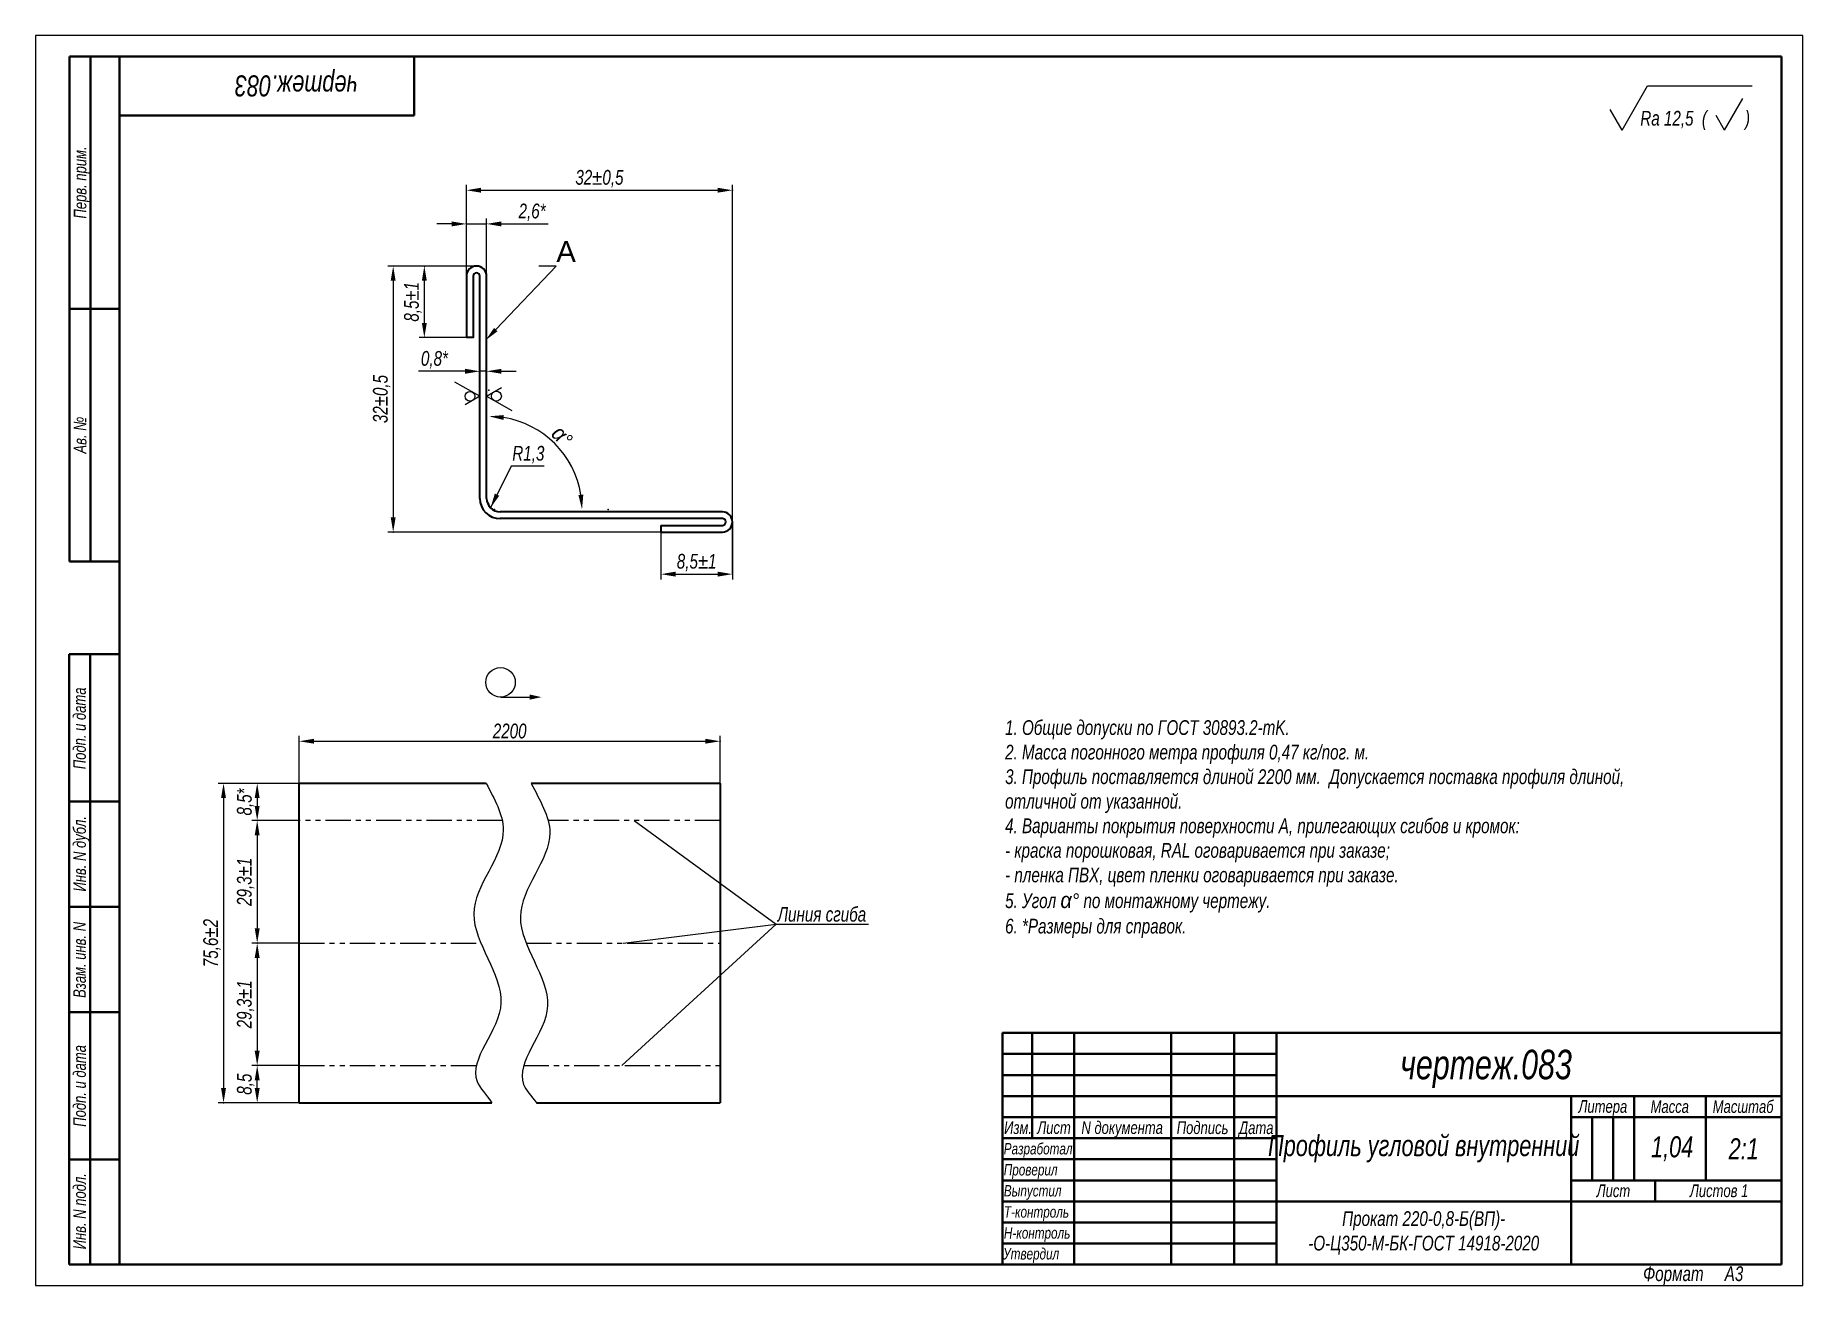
# Model space of a CAD drawing. Header units: millimetres. Extents: x 1298 to 18224, y 1761 to 2058.
# Drawn here: x 1297.8 to 1717.8, y 1761 to 2058 of the extents above; entities outside this region: 3.
import ezdxf
from ezdxf import colors
from ezdxf.entities.mleader import LeaderData, LeaderLine
from ezdxf.math import Vec2, Vec3

# ---------------------------------------------------------------- set-up
doc = ezdxf.new("R2010")
doc.units = ezdxf.units.MM
doc.linetypes.add('LT_04', pattern=[20, 10, -2, 2, -2, 2, -2])
doc.layers.add('Layer_01', color=7, linetype='Continuous', plot=False)
for name, color, linetype, lineweight in [('Layer_04', 1, 'Continuous', 15), ('Layer_08', 5, 'Continuous', 13), ('Layer_09', 1, 'Continuous', 15), ('Layer_11', 5, 'LT_04', 15), ('Layer_12', 7, 'Continuous', 35), ('Layer_13', 6, 'Continuous', 13), ('Layer_14', 7, 'Continuous', 40)]:
    doc.layers.add(name, color=color, linetype=linetype, lineweight=lineweight)
doc.styles.get("Standard").update_dxf_attribs({"font": 'arial.ttf'})
doc.styles.add('Style_01', font='ARIALNI.TTF', dxfattribs={"width": 0.9, "height": 3.5})
doc.dimstyles.new('DimStyle_02', dxfattribs={"dimtxt": 3.5, "dimasz": 2.5, "dimexe": 1.25, "dimexo": 0, "dimtad": 1, "dimlfac": 2, "dimtxsty": 'Style_01', "dimcen": 2.5, "dimazin": 3, "dimtfac": 1, "dimtmove": 0, "dimatfit": 3})
doc.dimstyles.new('DimStyle_03', dxfattribs={"dimtxt": 3.5, "dimasz": 3.5, "dimexe": 1.25, "dimexo": 0, "dimtad": 1, "dimdec": 1, "dimlfac": 0.5, "dimtxsty": 'Style_01', "dimcen": 2.5, "dimazin": 3, "dimtfac": 1, "dimtdec": 1, "dimtmove": 0, "dimatfit": 3})

# ---------------------------------------------------------------- blocks, each defined once
blk = doc.blocks.new('*D3102')
at = {"layer": 'Layer_01', "color": 0}
for p in [(1390.22, 2003.22), (1402.58, 2003.22), (1401.82, 1986.22)]:
    blk.add_point(p, dxfattribs=at)
at = {"layer": 'Layer_04', "color": 0, "lineweight": -2}
for p, q in [((1402.58, 2003.22), (1388.97, 2003.22)), ((1390.22, 1989.72), (1390.22, 1999.72)), ((1401.82, 1986.22), (1388.97, 1986.22))]:
    blk.add_line(p, q, dxfattribs=at)
at = {"layer": 'Layer_04', "color": 0}
for points in [[(1389.63, 1999.72), (1390.8, 1999.72), (1390.22, 2003.22)], [(1389.63, 1989.72), (1390.8, 1989.72), (1390.22, 1986.22)]]:
    blk.add_solid(points, dxfattribs=at)
at = {"layer": 'Layer_04', "color": 0, "insert": (1387.48, 1994.72), "char_height": 3.5, "attachment_point": 5, "rotation": 90, "style": 'Style_01'}
blk.add_mtext('8,5%%P1', dxfattribs=at)
blk = doc.blocks.new('*D2843')
at = {"layer": 'Layer_01', "color": 0}
for p in [(1402.92, 2003.22), (1382.82, 1940.02), (1446.44, 1940.02)]:
    blk.add_point(p, dxfattribs=at)
at = {"layer": 'Layer_04', "color": 0, "lineweight": -2}
for p, q in [((1402.92, 2003.22), (1381.57, 2003.22)), ((1382.82, 1999.72), (1382.82, 1943.52)), ((1446.44, 1940.02), (1381.57, 1940.02))]:
    blk.add_line(p, q, dxfattribs=at)
at = {"layer": 'Layer_04', "color": 0}
for points in [[(1382.23, 1999.72), (1383.4, 1999.72), (1382.82, 2003.22)], [(1382.23, 1943.52), (1383.4, 1943.52), (1382.82, 1940.02)]]:
    blk.add_solid(points, dxfattribs=at)
at = {"layer": 'Layer_04', "color": 0, "insert": (1380.08, 1971.62), "char_height": 3.5, "attachment_point": 5, "rotation": 90, "style": 'Style_01'}
blk.add_mtext('32%%P0,5', dxfattribs=at)
blk = doc.blocks.new('*D3103')
at = {"layer": 'Layer_01', "color": 0}
for p in [(1405.02, 2013.22), (1400.22, 2000.82), (1405.02, 2000.82)]:
    blk.add_point(p, dxfattribs=at)
at = {"layer": 'Layer_04', "color": 0, "lineweight": -2}
for p, q in [((1396.72, 2013.22), (1393.22, 2013.22)), ((1400.22, 2000.82), (1400.22, 2014.47)), ((1400.22, 2013.22), (1405.02, 2013.22)), ((1405.02, 2000.82), (1405.02, 2014.47)), ((1408.52, 2013.22), (1419.65, 2013.22))]:
    blk.add_line(p, q, dxfattribs=at)
at = {"layer": 'Layer_04', "color": 0}
for points in [[(1396.72, 2013.81), (1396.72, 2012.64), (1400.22, 2013.22)], [(1408.52, 2013.81), (1408.52, 2012.64), (1405.02, 2013.22)]]:
    blk.add_solid(points, dxfattribs=at)
at = {"layer": 'Layer_04', "color": 0, "insert": (1415.83, 2015.96), "char_height": 3.5, "attachment_point": 5, "style": 'Style_01'}
blk.add_mtext('2,6*', dxfattribs=at)
blk = doc.blocks.new('*D2844')
at = {"layer": 'Layer_01', "color": 0}
for p in [(1463.44, 2021.22), (1400.22, 2001.12), (1463.44, 1942.42)]:
    blk.add_point(p, dxfattribs=at)
at = {"layer": 'Layer_04', "color": 0, "lineweight": -2}
for p, q in [((1400.22, 2001.12), (1400.22, 2022.47)), ((1403.72, 2021.22), (1459.94, 2021.22)), ((1463.44, 1942.42), (1463.44, 2022.47))]:
    blk.add_line(p, q, dxfattribs=at)
at = {"layer": 'Layer_04', "color": 0}
for points in [[(1403.72, 2021.81), (1403.72, 2020.64), (1400.22, 2021.22)], [(1459.94, 2021.81), (1459.94, 2020.64), (1463.44, 2021.22)]]:
    blk.add_solid(points, dxfattribs=at)
at = {"layer": 'Layer_04', "color": 0, "insert": (1431.83, 2023.96), "char_height": 3.5, "attachment_point": 5, "style": 'Style_01'}
blk.add_mtext('32%%P0,5', dxfattribs=at)
blk = doc.blocks.new('*D3104')
at = {"layer": 'Layer_01', "color": 0}
for p in [(1463.44, 1942.42), (1446.44, 1940.02), (1463.44, 1930.02)]:
    blk.add_point(p, dxfattribs=at)
at = {"layer": 'Layer_04', "color": 0, "lineweight": -2}
for p, q in [((1463.44, 1942.42), (1463.44, 1928.77)), ((1446.44, 1940.02), (1446.44, 1928.77)), ((1449.94, 1930.02), (1459.94, 1930.02))]:
    blk.add_line(p, q, dxfattribs=at)
at = {"layer": 'Layer_04', "color": 0}
for points in [[(1449.94, 1930.61), (1449.94, 1929.44), (1446.44, 1930.02)], [(1459.94, 1930.61), (1459.94, 1929.44), (1463.44, 1930.02)]]:
    blk.add_solid(points, dxfattribs=at)
at = {"layer": 'Layer_04', "color": 0, "insert": (1454.94, 1932.76), "char_height": 3.5, "width": 4.8067, "attachment_point": 5, "style": 'Style_01'}
blk.add_mtext('8,5%%P1', dxfattribs=at)
blk = doc.blocks.new('*D2845')
at = {"layer": 'Layer_01', "color": 0}
for p in [(1403.42, 1978.21), (1403.42, 1962.39), (1405.02, 1962.39)]:
    blk.add_point(p, dxfattribs=at)
at = {"layer": 'Layer_04', "color": 0, "lineweight": -2}
for p, q in [((1399.92, 1978.21), (1388.83, 1978.21)), ((1403.42, 1962.39), (1403.42, 1979.46)), ((1405.02, 1978.21), (1403.42, 1978.21)), ((1405.02, 1962.39), (1405.02, 1979.46)), ((1408.52, 1978.21), (1412.02, 1978.21))]:
    blk.add_line(p, q, dxfattribs=at)
at = {"layer": 'Layer_04', "color": 0}
for points in [[(1399.92, 1978.8), (1399.92, 1977.63), (1403.42, 1978.21)], [(1408.52, 1978.8), (1408.52, 1977.63), (1405.02, 1978.21)]]:
    blk.add_solid(points, dxfattribs=at)
at = {"layer": 'Layer_04', "color": 0, "insert": (1392.62, 1980.95), "char_height": 3.5, "attachment_point": 5, "style": 'Style_01'}
blk.add_mtext('0,8*', dxfattribs=at)
blk = doc.blocks.new('*D3123')
at = {"layer": 'Layer_01', "color": 0, "ltscale": 0.04}
for p in [(1460.5, 1890.33), (1360.5, 1880.33), (1460.5, 1880.33)]:
    blk.add_point(p, dxfattribs=at)
at = {"layer": 'Layer_09', "color": 0, "lineweight": -2, "ltscale": 0.04}
for p, q in [((1360.5, 1880.33), (1360.5, 1891.58)), ((1460.5, 1880.33), (1460.5, 1891.58))]:
    blk.add_line(p, q, dxfattribs=at)
at = {"layer": 'Layer_09', "color": 0, "ltscale": 0.04}
blk.add_line((1364, 1890.33), (1457, 1890.33), dxfattribs=at)
for points in [[(1364, 1890.92), (1364, 1889.75), (1360.5, 1890.33)], [(1457, 1890.92), (1457, 1889.75), (1460.5, 1890.33)]]:
    blk.add_solid(points, dxfattribs=at)
at = {"layer": 'Layer_09', "color": 0, "ltscale": 0.04, "insert": (1410.5, 1892.74), "char_height": 3.5, "attachment_point": 5, "style": 'Style_01'}
blk.add_mtext('2200', dxfattribs=at)
blk = doc.blocks.new('*D3124')
at = {"layer": 'Layer_01', "color": 0, "ltscale": 0.04}
for p in [(1360.5, 1880.33), (1350.5, 1871.47), (1360.5, 1871.47)]:
    blk.add_point(p, dxfattribs=at)
at = {"layer": 'Layer_09', "color": 0, "lineweight": -2, "ltscale": 0.04}
for p, q in [((1360.5, 1880.33), (1349.25, 1880.33)), ((1360.5, 1871.47), (1349.25, 1871.47))]:
    blk.add_line(p, q, dxfattribs=at)
at = {"layer": 'Layer_09', "color": 0, "ltscale": 0.04}
blk.add_line((1350.5, 1876.83), (1350.5, 1874.97), dxfattribs=at)
for points in [[(1349.91, 1876.83), (1351.08, 1876.83), (1350.5, 1880.33)], [(1349.91, 1874.97), (1351.08, 1874.97), (1350.5, 1871.47)]]:
    blk.add_solid(points, dxfattribs=at)
at = {"layer": 'Layer_09', "color": 0, "ltscale": 0.04, "insert": (1347.76, 1875.9), "char_height": 3.5, "attachment_point": 5, "rotation": 90, "style": 'Style_01'}
blk.add_mtext('8,5*', dxfattribs=at)
blk = doc.blocks.new('*D3125')
at = {"layer": 'Layer_01', "color": 0, "ltscale": 0.04}
for p in [(1360.5, 1871.47), (1350.5, 1842.38), (1360.5, 1842.38)]:
    blk.add_point(p, dxfattribs=at)
at = {"layer": 'Layer_09', "color": 0, "lineweight": -2, "ltscale": 0.04}
for p, q in [((1360.5, 1871.47), (1349.25, 1871.47)), ((1360.5, 1842.38), (1349.25, 1842.38))]:
    blk.add_line(p, q, dxfattribs=at)
at = {"layer": 'Layer_09', "color": 0, "ltscale": 0.04}
blk.add_line((1350.5, 1867.97), (1350.5, 1845.88), dxfattribs=at)
for points in [[(1349.91, 1867.97), (1351.08, 1867.97), (1350.5, 1871.47)], [(1349.91, 1845.88), (1351.08, 1845.88), (1350.5, 1842.38)]]:
    blk.add_solid(points, dxfattribs=at)
at = {"layer": 'Layer_09', "color": 0, "ltscale": 0.04, "insert": (1347.76, 1856.93), "char_height": 3.5, "attachment_point": 5, "rotation": 90, "style": 'Style_01'}
blk.add_mtext('29,3%%P1', dxfattribs=at)
blk = doc.blocks.new('*D3126')
at = {"layer": 'Layer_01', "color": 0, "ltscale": 0.04}
for p in [(1360.5, 1842.38), (1350.5, 1813.29), (1360.5, 1813.29)]:
    blk.add_point(p, dxfattribs=at)
at = {"layer": 'Layer_09', "color": 0, "lineweight": -2, "ltscale": 0.04}
for p, q in [((1360.5, 1842.38), (1349.25, 1842.38)), ((1360.5, 1813.29), (1349.25, 1813.29))]:
    blk.add_line(p, q, dxfattribs=at)
at = {"layer": 'Layer_09', "color": 0, "ltscale": 0.04}
blk.add_line((1350.5, 1838.88), (1350.5, 1816.79), dxfattribs=at)
for points in [[(1349.91, 1838.88), (1351.08, 1838.88), (1350.5, 1842.38)], [(1349.91, 1816.79), (1351.08, 1816.79), (1350.5, 1813.29)]]:
    blk.add_solid(points, dxfattribs=at)
at = {"layer": 'Layer_09', "color": 0, "ltscale": 0.04, "insert": (1347.76, 1827.84), "char_height": 3.5, "attachment_point": 5, "rotation": 90, "style": 'Style_01'}
blk.add_mtext('29,3%%P1', dxfattribs=at)
blk = doc.blocks.new('*D3127')
at = {"layer": 'Layer_01', "color": 0, "ltscale": 0.04}
for p in [(1350.5, 1813.29), (1360.5, 1813.29), (1360.5, 1804.43)]:
    blk.add_point(p, dxfattribs=at)
at = {"layer": 'Layer_09', "color": 0, "lineweight": -2, "ltscale": 0.04}
for p, q in [((1360.5, 1813.29), (1349.25, 1813.29)), ((1360.5, 1804.43), (1349.25, 1804.43))]:
    blk.add_line(p, q, dxfattribs=at)
at = {"layer": 'Layer_09', "color": 0, "ltscale": 0.04}
blk.add_line((1350.5, 1807.93), (1350.5, 1809.79), dxfattribs=at)
for points in [[(1349.91, 1809.79), (1351.08, 1809.79), (1350.5, 1813.29)], [(1349.91, 1807.93), (1351.08, 1807.93), (1350.5, 1804.43)]]:
    blk.add_solid(points, dxfattribs=at)
at = {"layer": 'Layer_09', "color": 0, "ltscale": 0.04, "insert": (1347.76, 1808.86), "char_height": 3.5, "attachment_point": 5, "rotation": 90, "style": 'Style_01'}
blk.add_mtext('8,5', dxfattribs=at)
blk = doc.blocks.new('*D2849')
at = {"layer": 'Layer_01', "color": 0, "ltscale": 0.04}
for p in [(1360.5, 1880.33), (1342.5, 1804.43), (1360.5, 1804.43)]:
    blk.add_point(p, dxfattribs=at)
at = {"layer": 'Layer_09', "color": 0, "lineweight": -2, "ltscale": 0.04}
for p, q in [((1360.5, 1880.33), (1341.25, 1880.33)), ((1360.5, 1804.43), (1341.25, 1804.43))]:
    blk.add_line(p, q, dxfattribs=at)
at = {"layer": 'Layer_09', "color": 0, "ltscale": 0.04}
blk.add_line((1342.5, 1876.83), (1342.5, 1807.93), dxfattribs=at)
for points in [[(1341.91, 1876.83), (1343.08, 1876.83), (1342.5, 1880.33)], [(1341.91, 1807.93), (1343.08, 1807.93), (1342.5, 1804.43)]]:
    blk.add_solid(points, dxfattribs=at)
at = {"layer": 'Layer_09', "color": 0, "ltscale": 0.04, "insert": (1339.76, 1842.38), "char_height": 3.5, "attachment_point": 5, "rotation": 90, "style": 'Style_01'}
blk.add_mtext('75,6%%P2', dxfattribs=at)
blk = doc.blocks.new('*D2850')
at = {"layer": 'Layer_01', "color": 0, "ltscale": 0.04}
for p in [(1405.57, 1973.73), (1424.73, 1956.44), (1405.57, 1946.68), (1406.87, 1945.38), (1433.92, 1945.38)]:
    blk.add_point(p, dxfattribs=at)
at = {"layer": 'Layer_09', "color": 0, "ltscale": 0.04}
blk.add_arc((1405.57, 1945.38), 22.13, 9.0731, 80.9269, dxfattribs=at)
for points in [[(1409.02, 1966.65), (1409.11, 1967.81), (1405.57, 1967.51)], [(1428, 1948.92), (1426.84, 1948.82), (1427.7, 1945.38)]]:
    blk.add_solid(points, dxfattribs=at)
at = {"layer": 'Layer_09', "color": 0, "ltscale": 0.04, "insert": (1423.02, 1962.83), "char_height": 3.5, "attachment_point": 5, "rotation": 315, "style": 'Style_01'}
blk.add_mtext('{\\fArial|b0|i1|c0|p34;\\H1.08333x;α}%%D', dxfattribs=at)

msp = doc.modelspace()

# ---------------------------------------------------------------- linework, layer by layer
at = {"layer": 'Layer_04'}
for p, q in [((1463.44, 1930.02), (1463.44, 1982.45)), ((1410.85, 1955.68), (1405.95, 1945.76)), ((1418.66, 1955.68), (1410.85, 1955.68))]:
    msp.add_line(p, q, dxfattribs=at)
at = {"layer": 'Layer_09', "ltscale": 0.04}
msp.add_solid([(1408.02, 1948.65), (1406.97, 1949.16), (1405.95, 1945.76)], dxfattribs=at)
at = {"layer": 'Layer_11', "linetype": 'LT_04', "ltscale": 0.6}
for p, q in [((1408.74, 1871.47), (1360.5, 1871.47)), ((1460.5, 1871.47), (1419.64, 1871.47)), ((1360.5, 1842.38), (1403.66, 1842.38)), ((1414.43, 1842.38), (1460.5, 1842.38)), ((1360.5, 1813.29), (1402.58, 1813.29)), ((1413.83, 1813.29), (1460.5, 1813.29))]:
    msp.add_line(p, q, dxfattribs=at)
at = {"layer": 'Layer_12', "lineweight": 13, "ltscale": 0.303109}
msp.add_line((1674.85, 2035.51), (1680.91, 2046.01), dxfattribs=at)
at = {"layer": 'Layer_12', "lineweight": 13}
msp.add_line((1680.91, 2046.01), (1705.78, 2046.01), dxfattribs=at)
at = {"layer": 'Layer_12', "lineweight": 13, "ltscale": 0.216506}
msp.add_line((1699.21, 2035.51), (1703.54, 2043.01), dxfattribs=at)
at = {"layer": 'Layer_12', "lineweight": 13, "ltscale": 0.141451}
msp.add_line((1674.85, 2035.51), (1672.02, 2040.41), dxfattribs=at)
at = {"layer": 'Layer_12', "lineweight": 13, "ltscale": 0.101036}
msp.add_line((1699.21, 2035.51), (1697.19, 2039.01), dxfattribs=at)
at = {"layer": 'Layer_12'}
for p, q in [((1400.22, 2000.82), (1400.22, 1986.22)), ((1401.82, 2000.82), (1401.82, 1986.22)), ((1403.42, 1948.02), (1403.42, 2000.82)), ((1405.02, 1948.02), (1405.02, 2000.82)), ((1401.82, 1986.22), (1400.22, 1986.22)), ((1461.04, 1944.82), (1408.22, 1944.82)), ((1461.04, 1943.22), (1408.22, 1943.22)), ((1446.44, 1941.62), (1446.44, 1940.02)), ((1446.44, 1941.62), (1461.04, 1941.62)), ((1446.44, 1940.02), (1461.04, 1940.02)), ((1404.91, 1880.33), (1360.5, 1880.33)), ((1360.5, 1804.43), (1360.5, 1880.33)), ((1460.5, 1880.33), (1415.61, 1880.33)), ((1460.5, 1880.33), (1460.5, 1804.43)), ((1360.5, 1804.43), (1406.28, 1804.43)), ((1416.84, 1804.43), (1460.5, 1804.43))]:
    msp.add_line(p, q, dxfattribs=at)
for centre, radius, start, end in [((1402.62, 2000.82), 2.4, 0, 180), ((1402.62, 2000.82), 0.8, 0, 180), ((1408.22, 1948.02), 4.8, 180, 270), ((1408.22, 1948.02), 3.2, 180, 270), ((1461.04, 1942.42), 2.4, 270, 90), ((1461.04, 1942.42), 0.8, 270, 90)]:
    msp.add_arc(centre, radius, start, end, dxfattribs=at)
at = {"layer": 'Layer_13'}
for p, q in [((1297.78, 2058.01), (1297.78, 1761.01)), ((1717.78, 2058.01), (1297.78, 2058.01)), ((1717.78, 1761.01), (1717.78, 2058.01)), ((1403.42, 1972.3), (1397.45, 1975.65)), ((1405.02, 1972.3), (1408.52, 1974.34)), ((1403.42, 1972.3), (1399.93, 1970.24)), ((1405.02, 1972.3), (1410.98, 1968.89)), ((1408.33, 1900.83), (1415.23, 1900.82)), ((1440.07, 1871.47), (1473.83, 1846.85)), ((1437.16, 1813.29), (1473.83, 1846.85)), ((1437.46, 1842.38), (1473.83, 1846.85)), ((1473.83, 1846.85), (1495.79, 1846.85)), ((1297.78, 1761.01), (1717.78, 1761.01))]:
    msp.add_line(p, q, dxfattribs=at)
for centre, radius in [((1401.08, 1972.28), 1.17), ((1407.35, 1972.31), 1.17), ((1408.33, 1904.33), 3.51)]:
    msp.add_circle(centre, radius, dxfattribs=at)
for points, knots in [([(1404.91, 1880.33), (1406.83, 1876.63), (1412.85, 1866.28), (1395.09, 1849.69), (1415.59, 1827.77), (1398.36, 1812.92), (1404.93, 1806.4), (1406.28, 1804.43)], [200.16353, 200.16353, 200.16353, 200.16353, 211.896201, 233.085821, 254.275441, 275.465061, 281.8436, 281.8436, 281.8436, 281.8436]), ([(1415.61, 1880.33), (1417.61, 1876.4), (1424.15, 1865.81), (1406.15, 1848.99), (1426.65, 1827.07), (1409.69, 1812.45), (1415.63, 1806.07), (1416.84, 1804.43)], [199.424222, 199.424222, 199.424222, 199.424222, 211.896201, 233.085821, 254.275441, 275.465061, 281.065118, 281.065118, 281.065118, 281.065118])]:
    msp.add_open_spline(points, degree=3, knots=knots, dxfattribs=at)
msp.add_solid([(1415.23, 1900.2), (1418.05, 1900.81), (1415.23, 1901.43)], dxfattribs=at)
at = {"layer": 'Layer_14', "linetype": 'Continuous'}
for p, q in [((1712.78, 2053.01), (1305.9, 2053.01)), ((1305.9, 1933.01), (1305.9, 2053.01)), ((1310.9, 1933.01), (1310.9, 2053.01)), ((1317.78, 2053.01), (1317.78, 1766.01)), ((1387.78, 2053.01), (1387.78, 2039.01)), ((1712.78, 1766.01), (1712.78, 2053.01)), ((1317.78, 2039.01), (1387.78, 2039.01)), ((1305.9, 1993.01), (1317.78, 1993.01)), ((1305.9, 1933.01), (1317.78, 1933.01)), ((1305.78, 1766.01), (1305.78, 1911.01)), ((1305.78, 1911.01), (1317.78, 1911.01)), ((1310.78, 1766.01), (1310.78, 1911.01)), ((1305.78, 1876.01), (1317.78, 1876.01)), ((1305.78, 1851.01), (1317.78, 1851.01)), ((1305.78, 1826.01), (1317.78, 1826.01)), ((1527.65, 1816.04), (1592.7, 1816.04)), ((1527.65, 1811.04), (1592.7, 1811.04)), ((1527.65, 1806.04), (1592.7, 1806.04)), ((1667.75, 1801.03), (1667.75, 1786.02)), ((1672.75, 1801.03), (1672.75, 1786.02)), ((1305.78, 1791.01), (1317.78, 1791.01)), ((1527.65, 1791.03), (1592.7, 1791.03)), ((1527.65, 1786.02), (1592.7, 1786.02)), ((1527.65, 1781.02), (1592.7, 1781.02)), ((1527.65, 1776.02), (1592.7, 1776.02)), ((1527.65, 1771.01), (1592.7, 1771.01)), ((1305.78, 1766.01), (1317.78, 1766.01)), ((1317.78, 1766.01), (1712.78, 1766.01))]:
    msp.add_line(p, q, dxfattribs=at)
for points in [[(1712.78, 1821.05), (1527.65, 1821.05), (1527.65, 1766.01)], [(1534.66, 1821.05), (1534.66, 1796.03)], [(1544.66, 1821.05), (1544.66, 1766.01)], [(1567.68, 1821.05), (1567.68, 1766.01)], [(1582.69, 1821.05), (1582.69, 1766.01)], [(1592.7, 1821.05), (1592.7, 1766.01)], [(1712.78, 1806.04), (1592.7, 1806.04)], [(1662.74, 1806.04), (1662.74, 1766.01)], [(1677.75, 1806.04), (1677.75, 1786.02)], [(1694.76, 1806.04), (1694.76, 1786.02)], [(1694.76, 1806.04), (1694.76, 1786.02)], [(1527.65, 1801.03), (1592.7, 1801.03)], [(1662.74, 1801.03), (1712.78, 1801.03)], [(1527.65, 1796.03), (1592.7, 1796.03)], [(1662.74, 1786.02), (1712.78, 1786.02)], [(1682.76, 1786.02), (1682.76, 1781.02)], [(1592.7, 1781.02), (1712.78, 1781.02)]]:
    msp.add_lwpolyline(points, dxfattribs=at)

# ---------------------------------------------------------------- texts
at = {"layer": 'Layer_04', "width": 37, "attachment_point": 5, "style": 'Style_01'}
for insert, char_height in [((17332.19, 2042.01), 3.5), ((18224.28, 2042.13), 3.5), ((17783.64, 2040.63), 6)]:
    msp.add_mtext('{\\fCalibri|b0|i0|c204;\\c0;^J', dxfattribs=dict(at, insert=insert, char_height=char_height))
at = {"layer": 'Layer_04', "insert": (1414.94, 1958.42), "char_height": 3.5, "attachment_point": 5, "style": 'Style_01'}
msp.add_mtext('R1,3', dxfattribs=at)
at = {"layer": 'Layer_08', "linetype": 'Continuous', "style": 'Style_01', "width": 0.9}
msp.add_text('чертеж.083', height=5, rotation=180, dxfattribs=at).set_placement((1374.39, 2048.51))
for s, height, p in [('Rа 12,5  (         )', 3.5, (1679.2, 2036.57)), ('чертеж.083', 7, (1622.14, 1810.04)), ('Изм.', 3, (1528, 1797.04)), ('Лист', 3, (1535.89, 1797.05)), ('N документа', 3, (1546.38, 1797.05)), ('Подпись', 3, (1569.03, 1797.03)), ('Дата', 3, (1583.83, 1797.02)), ('Разработал', 2.7, (1527.92, 1792.19)), ('Проверил', 2.7, (1527.93, 1787.19)), ('Выпустил', 2.7, (1527.94, 1782.2)), ('Т-контроль', 2.7, (1527.96, 1777.18)), ('Н-контроль', 2.7, (1527.96, 1772.18)), ('Утвердил', 2.7, (1527.79, 1767.23))]:
    msp.add_text(s, height=height, dxfattribs=at).set_placement(p)
at = {"layer": 'Layer_08', "linetype": 'Continuous', "lineweight": 25, "style": 'Style_01', "width": 0.9}
for s, p in [('Перв. прим.', (1309.9, 2014.49)), ('Ав. №', (1309.9, 1958.67)), ('Подп. и дата', (1309.77, 1883.69)), ('Инв. N дубл.', (1309.78, 1854.63)), ('Взам. инв. N', (1309.77, 1829.37)), ('Подп. и дата', (1309.78, 1798.75)), ('Инв. N подл.', (1309.78, 1769.64))]:
    msp.add_text(s, height=3, rotation=90, dxfattribs=at).set_placement(p)
at = {"layer": 'Layer_08', "ltscale": 0.04, "style": 'Style_01', "width": 0.9}
msp.add_text('Линия сгиба', height=3.5, dxfattribs=at).set_placement((1474.19, 1847.48))
at = {"layer": 'Layer_08', "linetype": 'Continuous', "lineweight": 25, "style": 'Style_01', "width": 0.9}
for s, p in [('Литера', (1664.51, 1802.07)), ('Масса', (1681.64, 1802.04)), ('Масштаб', (1696.41, 1802.04)), ('Лист ', (1668.83, 1782.05)), ('Листов 1', (1690.99, 1782.05))]:
    msp.add_text(s, height=3, dxfattribs=at).set_placement(p)
at = {"layer": 'Layer_08', "insert": (1528.24, 1895.33), "char_height": 3.5, "attachment_point": 1, "style": 'Style_01'}
msp.add_mtext_dynamic_manual_height_columns('1. Общие допуски по ГОСТ 30893.2-mK.\\P2. Масса погонного метра профиля 0,47 кг/пог. м.\\P\\pxb0.25;3. Профиль поставляется длиной 2200 мм.  Допускается поставка профиля длиной, отличной от указанной.\\P4. Варианты покрытия поверхности А, прилегающих сгибов и кромок:\\P- краска порошковая, RAL оговаривается при заказе;\\P- пленка ПВХ, цвет пленки оговаривается при заказе.\\P5. Угол {\\fArial|b0|i1|c0|p34;\\H1.08333x;α\\fArial Narrow|b0|i1|c204|p34;\\H0.92308x;%%D по монтажному чертежу.}\\P\\pql;6. *Размеры для справок.', width=149.6144, gutter_width=70, heights=[66.33], dxfattribs=at)
at = {"layer": 'Layer_08', "linetype": 'Continuous', "attachment_point": 5, "style": 'Style_01'}
for s, insert, char_height, width in [('Профиль угловой внутренний ', (1627.72, 1793.53), 5, 70.0467), ('1,04', (1686.76, 1793.53), 5, 18.012), ('2:1', (1703.77, 1793.53), 5, 18.012), ('Прокат 220-0,8-Б(ВП)-\\P-О-Ц350-М-БК-ГОСТ 14918-2020', (1627.72, 1773.52), 3.5, 70.0467)]:
    msp.add_mtext(s, dxfattribs=dict(at, insert=insert, char_height=char_height, width=width))
at = {"layer": 'Layer_08', "linetype": 'Continuous', "lineweight": 25, "insert": (1679.87, 1765.6), "char_height": 3.5, "width": 32.9515, "attachment_point": 1, "style": 'Style_01'}
msp.add_mtext('Формат     А3', dxfattribs=at)

# ---------------------------------------------------------------- dimensions: what is measured, and where the dimension line sits
at = {"layer": 'Layer_04'}
for base, p1, p2, text, picture, middle in [((1463.44, 2021.22), (1400.22, 2001.12), (1463.44, 1942.42), '32%%P0,5', '*D2844', (1431.83, 2023.96)), ((1405.02, 2013.22), (1400.22, 2000.82), (1405.02, 2000.82), '2,6*', '*D3103', (1415.83, 2015.96)), ((1403.42, 1978.21), (1405.02, 1962.39), (1403.42, 1962.39), '<>*', '*D2845', (1392.62, 1980.95)), ((1463.44, 1930.02), (1446.44, 1940.02), (1463.44, 1942.42), '<>%%P1', '*D3104', (1454.94, 1932.76))]:
    dim = msp.add_linear_dim(base=base, p1=p1, p2=p2, text=text, dimstyle='DimStyle_03', dxfattribs=at)
    dim.commit()
    dim.dimension.update_dxf_attribs({"geometry": picture, "text_midpoint": middle})
for base, p1, p2, text, picture, middle in [((1382.82, 1940.02), (1402.92, 2003.22), (1446.44, 1940.02), '32%%P0,5', '*D2843', (1380.08, 1971.62)), ((1390.22, 2003.22), (1401.82, 1986.22), (1402.58, 2003.22), '<>%%P1', '*D3102', (1387.48, 1994.72))]:
    dim = msp.add_linear_dim(base=base, p1=p1, p2=p2, angle=90, text=text, dimstyle='DimStyle_03', dxfattribs=at)
    dim.commit()
    dim.dimension.update_dxf_attribs({"geometry": picture, "text_midpoint": middle})
at = {"layer": 'Layer_09', "ltscale": 0.04}
dim = msp.add_angular_dim_2l(base=(1424.73, 1956.44), line1=((1405.57, 1946.68), (1405.57, 1973.73)), line2=((1406.87, 1945.38), (1433.92, 1945.38)), text='{\\fArial|b0|i1|c0|p34;\\H1.08333x;α}%%D', dimstyle='DimStyle_02', override={"dimasz": 3.5, "dimdec": 1, "dimlfac": 1, "dimlwd": -1}, dxfattribs=at)
dim.commit()
dim.dimension.update_dxf_attribs({"geometry": '*D2850', "text_midpoint": (1421.22, 1961.03), "dimtype": 162})
dim = msp.add_linear_dim(base=(1460.5, 1890.33), p1=(1360.5, 1880.33), p2=(1460.5, 1880.33), text='2200', dimstyle='DimStyle_02', override={"dimasz": 3.5, "dimdec": 1, "dimlfac": 1, "dimlwd": -1}, dxfattribs=at)
dim.commit()
dim.dimension.update_dxf_attribs({"geometry": '*D3123', "text_midpoint": (1410.5, 1892.74)})
for base, p1, p2, text, picture, middle in [((1342.5, 1804.43), (1360.5, 1880.33), (1360.5, 1804.43), '75,6%%P2', '*D2849', (1339.76, 1842.38)), ((1350.5, 1842.38), (1360.5, 1871.47), (1360.5, 1842.38), '29,3%%P1', '*D3125', (1347.76, 1856.93)), ((1350.5, 1813.29), (1360.5, 1842.38), (1360.5, 1813.29), '29,3%%P1', '*D3126', (1347.76, 1827.84)), ((1350.5, 1813.29), (1360.5, 1804.43), (1360.5, 1813.29), '8,5', '*D3127', (1347.76, 1808.86))]:
    dim = msp.add_linear_dim(base=base, p1=p1, p2=p2, angle=90, text=text, dimstyle='DimStyle_02', override={"dimasz": 3.5, "dimdec": 1, "dimlfac": 1, "dimlwd": -1}, dxfattribs=at)
    dim.commit()
    dim.dimension.update_dxf_attribs({"geometry": picture, "text_midpoint": middle})
dim = msp.add_linear_dim(base=(1350.5, 1871.47), p1=(1360.5, 1880.33), p2=(1360.5, 1871.47), angle=90, text='8,5*', dimstyle='DimStyle_02', override={"dimasz": 3.5, "dimdec": 1, "dimlfac": 1, "dimlwd": -1}, dxfattribs=at)
dim.commit()
dim.dimension.update_dxf_attribs({"geometry": '*D3124', "text_midpoint": (1350.5, 1875.9), "dimtype": 160})

# ---------------------------------------------------------------- leaders
at = {"layer": 'Layer_09'}
ml = msp.add_multileader_mtext('Standard', dxfattribs=at)
ml.set_content('А', color=256)
ml.set_leader_properties(color=256, linetype='ByLayer', lineweight=-1)
ml.build(insert=Vec2(0, 0))
ml.multileader.update_dxf_attribs({"text_left_attachment_type": 6, "text_right_attachment_type": 6, "dogleg_length": 0, "arrow_head_size": 3.5})
ctx = ml.context
ctx.base_point, ctx.char_height, ctx.arrow_head_size, ctx.landing_gap_size, ctx.plane_origin = Vec3(1421.58, 2003.15), 5, 3.5, 0, Vec3(1404.78, 1985.59)
ctx.left_attachment, ctx.right_attachment = 6, 6
notes = []
notes.append((ctx, [(0, (1, 1, 0), (1421.58, 2003.15), (1, 0), 0, [(0, [(1404.78, 1985.59)], 0, [])])]))
ctx.mtext.insert, ctx.mtext.flow_direction = Vec3(1421.58, 2009.15), 5
for ctx, leaders in notes:
    for number, flags, end, landing, length, lines in leaders:
        leader = LeaderData()
        leader.index, (leader.has_last_leader_line, leader.has_dogleg_vector, leader.attachment_direction) = number, flags
        leader.last_leader_point, leader.dogleg_vector, leader.dogleg_length = Vec3(end), Vec3(landing), length
        for number, points, colour, breaks in lines:
            line = LeaderLine()
            line.index, line.vertices, line.color, line.breaks = number, Vec3.list(points), colors.encode_raw_color(colour), breaks
            leader.lines.append(line)
        ctx.leaders.append(leader)

doc.saveas('drawing.dxf')
